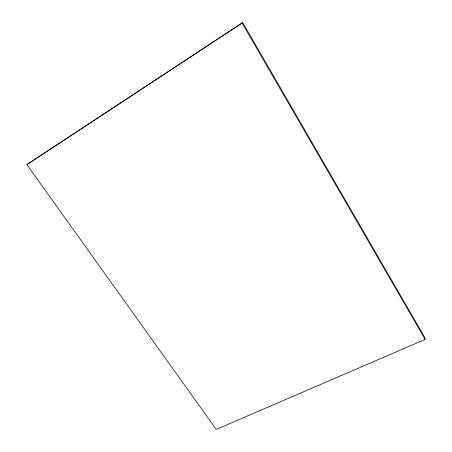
<?xml version="1.0" encoding="UTF-8"?>
<svg xmlns="http://www.w3.org/2000/svg" width="452" height="452" viewBox="0 0 452 452"><rect width="100%" height="100%" fill="white"/><g stroke="black" fill="none" stroke-linecap="round" stroke-linejoin="round"><path stroke-width="0.68" d="M26.871 164.618L242.707 22.6L424.468 336.926L425.129 339.429L216.248 429.4L26.871 164.618L242.707 22.6M241.989 22.928L425.129 339.429"/></g></svg>
